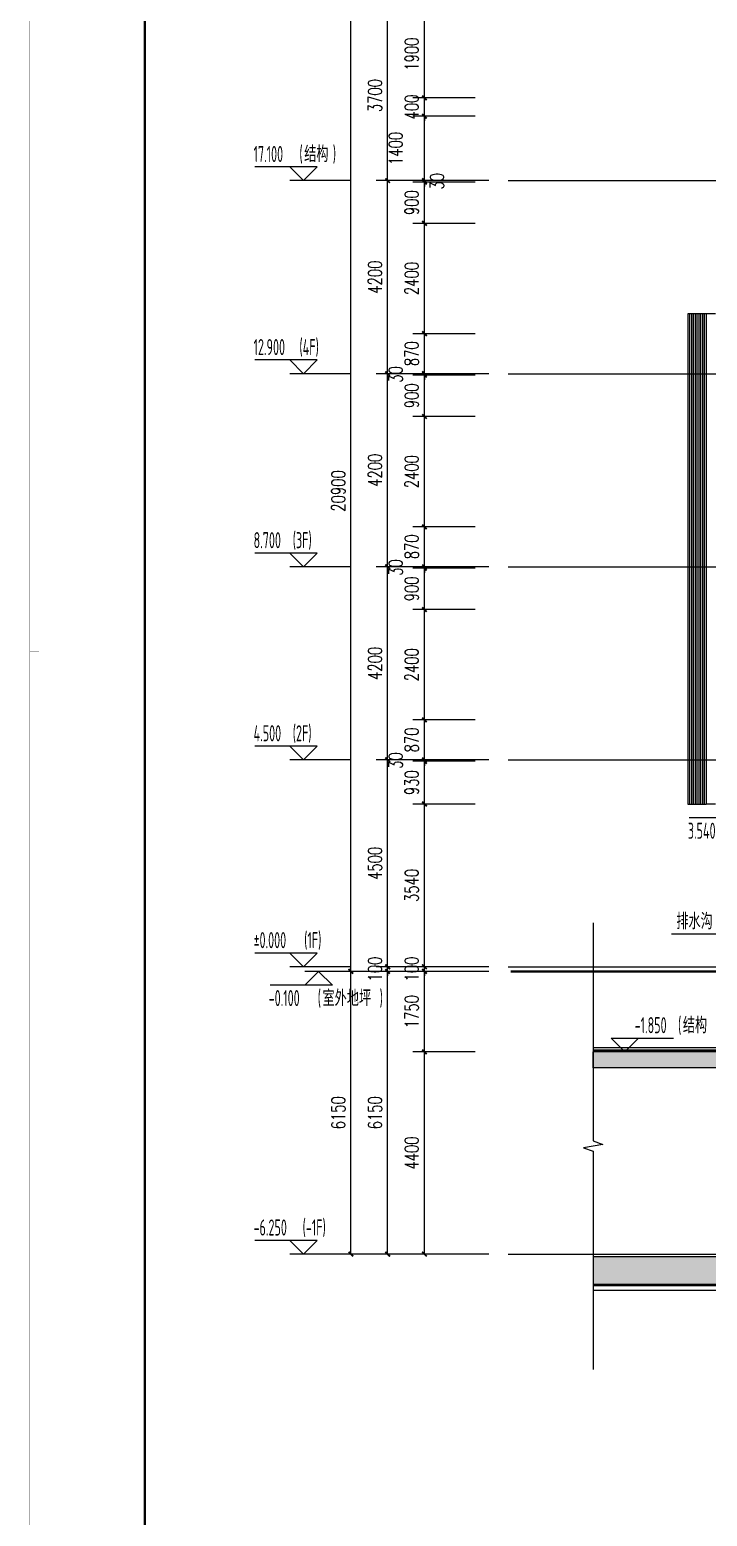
# Model space of a CAD drawing. Extents: x 1106790 to 1313746, y -134124 to 12249.
# Drawn here: x 1145541 to 1160272, y -63840 to -31506 of the extents above; entities that cross this region are included whole.
import ezdxf

# ---------------------------------------------------------------- set-up
doc = ezdxf.new("R2010")
doc.units = 0
doc.header["$LTSCALE"] = 1000
doc.header["$MEASUREMENT"] = 0
doc.linetypes.add('DASH', pattern=[0.35, 0.25, -0.1])
for name, color, linetype in [('01-标注_尺寸', 124, 'Continuous'), ('01-标注_标高', 200, 'Continuous'), ('01-标注_符号', 200, 'Continuous'), ('01-标注_轴线坐标', 132, 'Continuous'), ('02-TEXT_标注', 130, 'Continuous'), ('05-填充_天正', 26, 'Continuous'), ('A-O_防水层', 222, 'Continuous'), ('A-SUR_保温', 222, 'Continuous'), ('A-SUR_看线', 231, 'Continuous'), ('A-SUR_面层', 191, 'Continuous'), ('A_STR-砌块墙', 121, 'Continuous'), ('A_STR-砼墙', 51, 'Continuous'), ('构造物', 145, 'Continuous')]:
    doc.layers.add(name, color=color, linetype=linetype)
doc.layers.add('04-不打印_辅助线', color=165, linetype='Continuous', plot=False)
doc.styles.add('_TCH_DIM', font='ROS1', dxfattribs={"width": 0.8, "bigfont": 'JD'})
doc.styles.add('_TCH_DIM_T3', font='SIMPLEX', dxfattribs={"width": 0.705882, "bigfont": 'GBCBIG'})
doc.dimstyles.new('_TCH_ARCH&&100', dxfattribs={"dimtxt": 297.5, "dimasz": 100, "dimexe": 250, "dimexo": 300, "dimgap": 126.25, "dimtad": 1, "dimdec": 0, "dimzin": 0, "dimdsep": 46, "dimtxsty": '_TCH_DIM_T3', "dimblk": 'ARCHTICK', "dimcen": 0.09, "dimclrt": 7, "dimazin": 2, "dimtfac": 1, "dimtdec": 0, "dimtix": 1, "dimtmove": 2, "dimatfit": 3, "dimfxl": 0, "dimtolj": 1, "dimtzin": 0, "dimarcsym": 0})
pattern_1 = [(45, (4697.017, 670), (-17.96051, 17.96051), []), (45, (4714.977, 670), (-17.96051, 17.96051), [12.7, -6.35])]

# ---------------------------------------------------------------- blocks, each defined once
blk = doc.blocks.new('图框-A1')
for points, const_width in [([(0, 0), (841, 0), (841, 594), (0, 594)], 0.05), ([(766, 584), (25, 584), (25, 10), (766, 10)], 0.5)]:
    blk.add_lwpolyline(points, close=True, dxfattribs=dict(const_width=const_width))
at = {"const_width": 0.05}
blk.add_lwpolyline([(0, 297), (2, 297)], dxfattribs=at)
blk = doc.blocks.new('*U26')
at = {"layer": 'A-SUR_看线', "color": 8}
blk.add_lwpolyline([(0, 5330), (0, -5330)], dxfattribs=at)
blk = doc.blocks.new('*U27')
at = {"layer": 'A-SUR_看线', "color": 0, "linetype": 'ByBlock', "lineweight": -2, "transparency": 16777216}
for p in [(0, 0), (40, 0), (80, 0), (120, 0), (160, 0), (200, 0), (240, 0), (280, 0), (320, 0), (360, 0)]:
    blk.add_blockref('*U26', p, dxfattribs=at)
blk = doc.blocks.new('dartt')
at = {"transparency": 33554641}
h = blk.add_hatch(dxfattribs=at)
h.set_pattern_fill('ANSI32', color=26)
h.set_pattern_definition([(45, (1294.211, 122.3605), (-3.367596, 3.367596), []), (45, (1296.4563, 122.3605), (-3.367596, 3.367596), [])])
edge = h.paths.add_edge_path()
edge.add_arc((0, 21), 4, 0, 90)
edge.add_line((0, 25), (0, 0))
edge.add_line((0, 0), (25, 0))
edge.add_arc((21, 0), 4, 0, 90)
edge.add_line((21, 4), (4, 4))
edge.add_line((4, 4), (4, 21))
blk.add_lwpolyline([(0, 25), (0, 0), (25, 0)])
blk.add_lwpolyline([(0, 25), (0, 25, -0.414214), (4, 21), (4, 4), (21, 4, -0.414214), (25, 0), (25, 0)], format="xyb")
blk = doc.blocks.new('$LinePat$素土夯实')
at = {"color": 0}
for p, q in [((0, -210), (210, 0)), ((120, -300), (420, 0)), ((420, 0), (608, -188)), ((495, -300), (795, 0)), ((615, 0), (705, -90)), ((210, -210), (300, -300)), ((315, -105), (502, -293)), ((705, -300), (795, -210))]:
    blk.add_line(p, q, dxfattribs=at)
blk = doc.blocks.new('drsrtg')
at = {"layer": '05-填充_天正'}
h = blk.add_hatch(dxfattribs=at)
h.set_pattern_fill('ANSI33', color=256, scale=8)
h.set_pattern_definition([(45, (4711.517, 670), (-17.96051, 17.96051), []), (45, (4729.477, 670), (-17.96051, 17.96051), [12.7, -6.35])])
h.paths.add_polyline_path([(-608, 580), (-608, 550), (-513, 550), (-513, 580)])
h = blk.add_hatch(dxfattribs=at)
h.set_pattern_fill('ANSI33', color=256, scale=8)
h.set_pattern_definition(pattern_1)
h.paths.add_polyline_path([(-448, 550), (-448, 580), (-498, 580), (-498, 550)])
h = blk.add_hatch(dxfattribs=at)
h.set_pattern_fill('ANSI33', color=256, scale=8)
h.set_pattern_definition(pattern_1)
h.paths.add_polyline_path([(-383, 550), (-383, 580), (-433, 580), (-433, 550)])
h = blk.add_hatch(dxfattribs=at)
h.set_pattern_fill('ANSI33', color=256, scale=8)
h.set_pattern_definition(pattern_1)
h.paths.add_polyline_path([(-318, 550), (-318, 580), (-368, 580), (-368, 550)])
h = blk.add_hatch(dxfattribs=at)
h.set_pattern_fill('ANSI33', color=256, scale=8)
h.set_pattern_definition(pattern_1)
h.paths.add_polyline_path([(-253, 550), (-253, 580), (-303, 580), (-303, 550)])
h = blk.add_hatch(dxfattribs=at)
h.set_pattern_fill('ANSI33', color=256, scale=8)
h.set_pattern_definition([(45, (4721.517, 670), (-17.96051, 17.96051), []), (45, (4739.477, 670), (-17.96051, 17.96051), [12.7, -6.35])])
h.paths.add_polyline_path([(-108, 550), (-108, 580), (-238, 580), (-238, 550)])
at = {"layer": '01-标注_符号'}
for p, q in [((-527, 1382), (-1923, 1382)), ((-433, 580), (-527, 1382))]:
    blk.add_line(p, q, dxfattribs=at)
at = {"layer": '01-标注_符号', "const_width": 40}
blk.add_lwpolyline([(-431, 560, 1), (-435, 600, 1)], format="xyb", close=True, dxfattribs=at)
at = {"layer": '05-填充_天正'}
blk.add_lwpolyline([(-500, 550), (-500, 240), (-240, 240), (-240, 550)], dxfattribs=at)
at = {"layer": 'A-SUR_面层'}
for p, q in [((-108, 580), (-608, 580)), ((-608, 550), (-608, 580)), ((-108, 550), (-608, 550)), ((-513, 550), (-513, 580)), ((-498, 550), (-498, 580)), ((-448, 550), (-448, 580)), ((-433, 550), (-433, 580)), ((-383, 550), (-383, 580)), ((-368, 550), (-368, 580)), ((-318, 550), (-318, 580)), ((-303, 550), (-303, 580)), ((-253, 550), (-253, 580)), ((-238, 550), (-238, 580)), ((-108, 550), (-108, 580))]:
    blk.add_line(p, q, dxfattribs=at)
at = {"layer": 'A_STR-砌块墙'}
for points in [[(-640, 540), (-520, 540), (-520, 120), (-220, 120), (-220, 540), (-100, 540), (-100, 0), (-640, 0), (-640, 540)], [(-100, 0), (-740, 0), (-740, -100), (0, -100), (0, 0), (-520, 0)]]:
    blk.add_lwpolyline(points, dxfattribs=at)
at = {"layer": 'A-SUR_看线', "xscale": -0.1861635220123852, "yscale": 0.1666666666666667, "zscale": 0.1666666666666667}
for p in [(-592, -100), (-444, -100), (-296, -100), (-148, -100), (0, -100)]:
    blk.add_blockref('$LinePat$素土夯实', p, dxfattribs=at)
at = {"layer": '构造物', "linetype": 'DASH', "ltscale": 0.2}
blk.add_blockref('dartt', (-620, 540), dxfattribs=at)
at = {"layer": '构造物', "linetype": 'DASH', "ltscale": 0.2, "xscale": -1}
blk.add_blockref('dartt', (-100, 540), dxfattribs=at)
at = {"layer": '02-TEXT_标注', "style": '_TCH_DIM', "width": 0.8}
blk.add_text('排水沟', height=347.3, dxfattribs=at).set_placement((-1818, 1487))
blk = doc.blocks.new('_ArchTick')
at = {"color": 0, "linetype": 'ByBlock', "const_width": 0.4}
blk.add_lwpolyline([(-0.5, -0.5), (0.5, 0.5)], dxfattribs=at)
blk = doc.blocks.new('*D72')
at = {"layer": '01-标注_轴线坐标', "color": 0, "lineweight": -2, "transparency": 16777216}
for p, q in [((1155523, -51988), (1152273, -51988)), ((1152523, -58138), (1152523, -51988)), ((1155523, -58138), (1152273, -58138))]:
    blk.add_line(p, q, dxfattribs=at)
at = {"layer": 'Defpoints', "color": 0, "transparency": 16777216}
for p in [(1152523, -51988), (1155823, -51988), (1155823, -58138)]:
    blk.add_point(p, dxfattribs=at)
at = {"layer": '01-标注_轴线坐标', "color": 0, "lineweight": -2, "transparency": 16777216, "xscale": 100, "yscale": 100, "zscale": 100}
for p, rotation in [((1152523, -51988), 90), ((1152523, -58138), 270)]:
    blk.add_blockref('_ArchTick', p, dxfattribs=dict(at, rotation=rotation))
at = {"layer": '01-标注_轴线坐标', "color": 7, "transparency": 16777216, "insert": (1152248, -55063), "char_height": 297.5, "attachment_point": 5, "rotation": 90, "style": '_TCH_DIM_T3'}
blk.add_mtext('\\A1;6150', dxfattribs=at)
blk = doc.blocks.new('*D73')
at = {"layer": '01-标注_轴线坐标', "color": 0, "lineweight": -2, "transparency": 16777216}
for p, q in [((1155523, -31088), (1152273, -31088)), ((1152523, -51988), (1152523, -31088)), ((1155523, -51988), (1152273, -51988))]:
    blk.add_line(p, q, dxfattribs=at)
at = {"layer": 'Defpoints', "color": 0, "transparency": 16777216}
for p in [(1152523, -31088), (1155823, -31088), (1155823, -51988)]:
    blk.add_point(p, dxfattribs=at)
at = {"layer": '01-标注_轴线坐标', "color": 0, "lineweight": -2, "transparency": 16777216, "xscale": 100, "yscale": 100, "zscale": 100}
for p, rotation in [((1152523, -31088), 90), ((1152523, -51988), 270)]:
    blk.add_blockref('_ArchTick', p, dxfattribs=dict(at, rotation=rotation))
at = {"layer": '01-标注_轴线坐标', "color": 7, "transparency": 16777216, "insert": (1152248, -41538), "char_height": 297.5, "attachment_point": 5, "rotation": 90, "style": '_TCH_DIM_T3'}
blk.add_mtext('\\A1;20900', dxfattribs=at)
blk = doc.blocks.new('*D74')
at = {"layer": '01-标注_轴线坐标', "color": 0, "lineweight": -2, "transparency": 16777216}
for p, q in [((1155523, -51988), (1153073, -51988)), ((1153323, -58138), (1153323, -51988)), ((1155523, -58138), (1153073, -58138))]:
    blk.add_line(p, q, dxfattribs=at)
at = {"layer": 'Defpoints', "color": 0, "transparency": 16777216}
for p in [(1153323, -51988), (1155823, -51988), (1155823, -58138)]:
    blk.add_point(p, dxfattribs=at)
at = {"layer": '01-标注_轴线坐标', "color": 0, "lineweight": -2, "transparency": 16777216, "xscale": 100, "yscale": 100, "zscale": 100}
for p, rotation in [((1153323, -51988), 90), ((1153323, -58138), 270)]:
    blk.add_blockref('_ArchTick', p, dxfattribs=dict(at, rotation=rotation))
at = {"layer": '01-标注_轴线坐标', "color": 7, "transparency": 16777216, "insert": (1153048, -55063), "char_height": 297.5, "attachment_point": 5, "rotation": 90, "style": '_TCH_DIM_T3'}
blk.add_mtext('\\A1;6150', dxfattribs=at)
blk = doc.blocks.new('*D75')
at = {"layer": '01-标注_轴线坐标', "color": 0, "lineweight": -2, "transparency": 16777216}
for p, q in [((1155523, -51888), (1153073, -51888)), ((1155523, -51988), (1153073, -51988)), ((1153323, -51888), (1153323, -51788)), ((1153323, -51988), (1153323, -51888)), ((1153323, -51988), (1153323, -52088))]:
    blk.add_line(p, q, dxfattribs=at)
at = {"layer": 'Defpoints', "color": 0, "transparency": 16777216}
for p in [(1153323, -51888), (1155823, -51888), (1155823, -51988)]:
    blk.add_point(p, dxfattribs=at)
at = {"layer": '01-标注_轴线坐标', "color": 0, "lineweight": -2, "transparency": 16777216, "xscale": 100, "yscale": 100, "zscale": 100}
for p, rotation in [((1153323, -51888), 270), ((1153323, -51988), 90)]:
    blk.add_blockref('_ArchTick', p, dxfattribs=dict(at, rotation=rotation))
at = {"layer": '01-标注_轴线坐标', "color": 7, "transparency": 16777216, "insert": (1153048, -51938), "char_height": 297.5, "attachment_point": 5, "rotation": 90, "style": '_TCH_DIM_T3'}
blk.add_mtext('\\A1;100', dxfattribs=at)
blk = doc.blocks.new('*D76')
at = {"layer": '01-标注_轴线坐标', "color": 0, "lineweight": -2, "transparency": 16777216}
for p, q in [((1155523, -47388), (1153073, -47388)), ((1153323, -51888), (1153323, -47388)), ((1155523, -51888), (1153073, -51888))]:
    blk.add_line(p, q, dxfattribs=at)
at = {"layer": 'Defpoints', "color": 0, "transparency": 16777216}
for p in [(1153323, -47388), (1155823, -47388), (1155823, -51888)]:
    blk.add_point(p, dxfattribs=at)
at = {"layer": '01-标注_轴线坐标', "color": 0, "lineweight": -2, "transparency": 16777216, "xscale": 100, "yscale": 100, "zscale": 100}
for p, rotation in [((1153323, -47388), 90), ((1153323, -51888), 270)]:
    blk.add_blockref('_ArchTick', p, dxfattribs=dict(at, rotation=rotation))
at = {"layer": '01-标注_轴线坐标', "color": 7, "transparency": 16777216, "insert": (1153048, -49638), "char_height": 297.5, "attachment_point": 5, "rotation": 90, "style": '_TCH_DIM_T3'}
blk.add_mtext('\\A1;4500', dxfattribs=at)
blk = doc.blocks.new('*D77')
at = {"layer": '01-标注_轴线坐标', "color": 0, "lineweight": -2, "transparency": 16777216}
for p, q in [((1155523, -43188), (1153073, -43188)), ((1153323, -47388), (1153323, -43188)), ((1155523, -47388), (1153073, -47388))]:
    blk.add_line(p, q, dxfattribs=at)
at = {"layer": 'Defpoints', "color": 0, "transparency": 16777216}
for p in [(1153323, -43188), (1155823, -43188), (1155823, -47388)]:
    blk.add_point(p, dxfattribs=at)
at = {"layer": '01-标注_轴线坐标', "color": 0, "lineweight": -2, "transparency": 16777216, "xscale": 100, "yscale": 100, "zscale": 100}
for p, rotation in [((1153323, -43188), 90), ((1153323, -47388), 270)]:
    blk.add_blockref('_ArchTick', p, dxfattribs=dict(at, rotation=rotation))
at = {"layer": '01-标注_轴线坐标', "color": 7, "transparency": 16777216, "insert": (1153048, -45288), "char_height": 297.5, "attachment_point": 5, "rotation": 90, "style": '_TCH_DIM_T3'}
blk.add_mtext('\\A1;4200', dxfattribs=at)
blk = doc.blocks.new('*D78')
at = {"layer": '01-标注_轴线坐标', "color": 0, "lineweight": -2, "transparency": 16777216}
for p, q in [((1155523, -38988), (1153073, -38988)), ((1153323, -43188), (1153323, -38988)), ((1155523, -43188), (1153073, -43188))]:
    blk.add_line(p, q, dxfattribs=at)
at = {"layer": 'Defpoints', "color": 0, "transparency": 16777216}
for p in [(1153323, -38988), (1155823, -38988), (1155823, -43188)]:
    blk.add_point(p, dxfattribs=at)
at = {"layer": '01-标注_轴线坐标', "color": 0, "lineweight": -2, "transparency": 16777216, "xscale": 100, "yscale": 100, "zscale": 100}
for p, rotation in [((1153323, -38988), 90), ((1153323, -43188), 270)]:
    blk.add_blockref('_ArchTick', p, dxfattribs=dict(at, rotation=rotation))
at = {"layer": '01-标注_轴线坐标', "color": 7, "transparency": 16777216, "insert": (1153048, -41088), "char_height": 297.5, "attachment_point": 5, "rotation": 90, "style": '_TCH_DIM_T3'}
blk.add_mtext('\\A1;4200', dxfattribs=at)
blk = doc.blocks.new('*D79')
at = {"layer": '01-标注_轴线坐标', "color": 0, "lineweight": -2, "transparency": 16777216}
for p, q in [((1155523, -34788), (1153073, -34788)), ((1153323, -38988), (1153323, -34788)), ((1155523, -38988), (1153073, -38988))]:
    blk.add_line(p, q, dxfattribs=at)
at = {"layer": 'Defpoints', "color": 0, "transparency": 16777216}
for p in [(1153323, -34788), (1155823, -34788), (1155823, -38988)]:
    blk.add_point(p, dxfattribs=at)
at = {"layer": '01-标注_轴线坐标', "color": 0, "lineweight": -2, "transparency": 16777216, "xscale": 100, "yscale": 100, "zscale": 100}
for p, rotation in [((1153323, -34788), 90), ((1153323, -38988), 270)]:
    blk.add_blockref('_ArchTick', p, dxfattribs=dict(at, rotation=rotation))
at = {"layer": '01-标注_轴线坐标', "color": 7, "transparency": 16777216, "insert": (1153048, -36888), "char_height": 297.5, "attachment_point": 5, "rotation": 90, "style": '_TCH_DIM_T3'}
blk.add_mtext('\\A1;4200', dxfattribs=at)
blk = doc.blocks.new('*D80')
at = {"layer": '01-标注_轴线坐标', "color": 0, "lineweight": -2, "transparency": 16777216}
for p, q in [((1155523, -31088), (1153073, -31088)), ((1153323, -34788), (1153323, -31088)), ((1155523, -34788), (1153073, -34788))]:
    blk.add_line(p, q, dxfattribs=at)
at = {"layer": 'Defpoints', "color": 0, "transparency": 16777216}
for p in [(1153323, -31088), (1155823, -31088), (1155823, -34788)]:
    blk.add_point(p, dxfattribs=at)
at = {"layer": '01-标注_轴线坐标', "color": 0, "lineweight": -2, "transparency": 16777216, "xscale": 100, "yscale": 100, "zscale": 100}
for p, rotation in [((1153323, -31088), 90), ((1153323, -34788), 270)]:
    blk.add_blockref('_ArchTick', p, dxfattribs=dict(at, rotation=rotation))
at = {"layer": '01-标注_轴线坐标', "color": 7, "transparency": 16777216, "insert": (1153048, -32938), "char_height": 297.5, "attachment_point": 5, "rotation": 90, "style": '_TCH_DIM_T3'}
blk.add_mtext('\\A1;3700', dxfattribs=at)
blk = doc.blocks.new('*D81')
at = {"layer": '01-标注_尺寸', "color": 0, "lineweight": -2, "transparency": 16777216}
for p, q in [((1155223, -31088), (1153873, -31088)), ((1154123, -32988), (1154123, -31088)), ((1155223, -32988), (1153873, -32988))]:
    blk.add_line(p, q, dxfattribs=at)
at = {"layer": 'Defpoints', "color": 0, "transparency": 16777216}
for p in [(1154123, -31088), (1155523, -31088), (1155523, -32988)]:
    blk.add_point(p, dxfattribs=at)
at = {"layer": '01-标注_尺寸', "color": 0, "lineweight": -2, "transparency": 16777216, "xscale": 100, "yscale": 100, "zscale": 100}
for p, rotation in [((1154123, -31088), 90), ((1154123, -32988), 270)]:
    blk.add_blockref('_ArchTick', p, dxfattribs=dict(at, rotation=rotation))
at = {"layer": '01-标注_尺寸', "color": 7, "transparency": 16777216, "insert": (1153848, -32038), "char_height": 297.5, "attachment_point": 5, "rotation": 90, "style": '_TCH_DIM_T3'}
blk.add_mtext('\\A1;1900', dxfattribs=at)
blk = doc.blocks.new('*D82')
at = {"layer": '01-标注_尺寸', "color": 0, "lineweight": -2, "transparency": 16777216}
for p, q in [((1154123, -32988), (1154123, -32888)), ((1155223, -32988), (1153873, -32988)), ((1154123, -33388), (1154123, -32988)), ((1155223, -33388), (1153873, -33388)), ((1154123, -33388), (1154123, -33488))]:
    blk.add_line(p, q, dxfattribs=at)
at = {"layer": 'Defpoints', "color": 0, "transparency": 16777216}
for p in [(1154123, -32988), (1155523, -32988), (1155523, -33388)]:
    blk.add_point(p, dxfattribs=at)
at = {"layer": '01-标注_尺寸', "color": 0, "lineweight": -2, "transparency": 16777216, "xscale": 100, "yscale": 100, "zscale": 100}
for p, rotation in [((1154123, -32988), 270), ((1154123, -33388), 90)]:
    blk.add_blockref('_ArchTick', p, dxfattribs=dict(at, rotation=rotation))
at = {"layer": '01-标注_尺寸', "color": 7, "transparency": 16777216, "insert": (1153848, -33188), "char_height": 297.5, "attachment_point": 5, "rotation": 90, "style": '_TCH_DIM_T3'}
blk.add_mtext('\\A1;400', dxfattribs=at)
blk = doc.blocks.new('*D83')
at = {"layer": '01-标注_尺寸', "color": 0, "lineweight": -2, "transparency": 16777216}
for p, q in [((1155223, -33388), (1153873, -33388)), ((1154123, -34788), (1154123, -33388)), ((1155223, -34788), (1153873, -34788))]:
    blk.add_line(p, q, dxfattribs=at)
at = {"layer": 'Defpoints', "color": 0, "transparency": 16777216}
for p in [(1154123, -33388), (1155523, -33388), (1155523, -34788)]:
    blk.add_point(p, dxfattribs=at)
at = {"layer": '01-标注_尺寸', "color": 0, "lineweight": -2, "transparency": 16777216, "xscale": 100, "yscale": 100, "zscale": 100}
for p, rotation in [((1154123, -33388), 90), ((1154123, -34788), 270)]:
    blk.add_blockref('_ArchTick', p, dxfattribs=dict(at, rotation=rotation))
at = {"layer": '01-标注_尺寸', "color": 7, "transparency": 16777216, "insert": (1153498, -34088), "char_height": 297.5, "attachment_point": 5, "rotation": 90, "style": '_TCH_DIM_T3'}
blk.add_mtext('\\A1;1400', dxfattribs=at)
blk = doc.blocks.new('*D84')
at = {"layer": '01-标注_尺寸', "color": 0, "lineweight": -2, "transparency": 16777216}
for p, q in [((1155223, -34788), (1153873, -34788)), ((1155223, -34818), (1153873, -34818)), ((1154123, -34788), (1154123, -34688)), ((1154123, -34818), (1154123, -34788)), ((1154123, -34818), (1154123, -34918))]:
    blk.add_line(p, q, dxfattribs=at)
at = {"layer": 'Defpoints', "color": 0, "transparency": 16777216}
for p in [(1154123, -34788), (1155523, -34788), (1155523, -34818)]:
    blk.add_point(p, dxfattribs=at)
at = {"layer": '01-标注_尺寸', "color": 0, "lineweight": -2, "transparency": 16777216, "xscale": 100, "yscale": 100, "zscale": 100}
for p, rotation in [((1154123, -34788), 270), ((1154123, -34818), 90)]:
    blk.add_blockref('_ArchTick', p, dxfattribs=dict(at, rotation=rotation))
at = {"layer": '01-标注_尺寸', "color": 7, "transparency": 16777216, "insert": (1154398, -34803), "char_height": 297.5, "attachment_point": 5, "rotation": 90, "style": '_TCH_DIM_T3'}
blk.add_mtext('\\A1;30', dxfattribs=at)
blk = doc.blocks.new('*D85')
at = {"layer": '01-标注_尺寸', "color": 0, "lineweight": -2, "transparency": 16777216}
for p, q in [((1155223, -34818), (1153873, -34818)), ((1154123, -35718), (1154123, -34818)), ((1155223, -35718), (1153873, -35718))]:
    blk.add_line(p, q, dxfattribs=at)
at = {"layer": 'Defpoints', "color": 0, "transparency": 16777216}
for p in [(1154123, -34818), (1155523, -34818), (1155523, -35718)]:
    blk.add_point(p, dxfattribs=at)
at = {"layer": '01-标注_尺寸', "color": 0, "lineweight": -2, "transparency": 16777216, "xscale": 100, "yscale": 100, "zscale": 100}
for p, rotation in [((1154123, -34818), 90), ((1154123, -35718), 270)]:
    blk.add_blockref('_ArchTick', p, dxfattribs=dict(at, rotation=rotation))
at = {"layer": '01-标注_尺寸', "color": 7, "transparency": 16777216, "insert": (1153848, -35268), "char_height": 297.5, "attachment_point": 5, "rotation": 90, "style": '_TCH_DIM_T3'}
blk.add_mtext('\\A1;900', dxfattribs=at)
blk = doc.blocks.new('*D86')
at = {"layer": '01-标注_尺寸', "color": 0, "lineweight": -2, "transparency": 16777216}
for p, q in [((1155223, -35718), (1153873, -35718)), ((1154123, -38118), (1154123, -35718)), ((1155223, -38118), (1153873, -38118))]:
    blk.add_line(p, q, dxfattribs=at)
at = {"layer": 'Defpoints', "color": 0, "transparency": 16777216}
for p in [(1154123, -35718), (1155523, -35718), (1155523, -38118)]:
    blk.add_point(p, dxfattribs=at)
at = {"layer": '01-标注_尺寸', "color": 0, "lineweight": -2, "transparency": 16777216, "xscale": 100, "yscale": 100, "zscale": 100}
for p, rotation in [((1154123, -35718), 90), ((1154123, -38118), 270)]:
    blk.add_blockref('_ArchTick', p, dxfattribs=dict(at, rotation=rotation))
at = {"layer": '01-标注_尺寸', "color": 7, "transparency": 16777216, "insert": (1153848, -36918), "char_height": 297.5, "attachment_point": 5, "rotation": 90, "style": '_TCH_DIM_T3'}
blk.add_mtext('\\A1;2400', dxfattribs=at)
blk = doc.blocks.new('*D87')
at = {"layer": '01-标注_尺寸', "color": 0, "lineweight": -2, "transparency": 16777216}
for p, q in [((1155223, -38118), (1153873, -38118)), ((1154123, -38988), (1154123, -38118)), ((1155223, -38988), (1153873, -38988))]:
    blk.add_line(p, q, dxfattribs=at)
at = {"layer": 'Defpoints', "color": 0, "transparency": 16777216}
for p in [(1154123, -38118), (1155523, -38118), (1155523, -38988)]:
    blk.add_point(p, dxfattribs=at)
at = {"layer": '01-标注_尺寸', "color": 0, "lineweight": -2, "transparency": 16777216, "xscale": 100, "yscale": 100, "zscale": 100}
for p, rotation in [((1154123, -38118), 90), ((1154123, -38988), 270)]:
    blk.add_blockref('_ArchTick', p, dxfattribs=dict(at, rotation=rotation))
at = {"layer": '01-标注_尺寸', "color": 7, "transparency": 16777216, "insert": (1153848, -38553), "char_height": 297.5, "attachment_point": 5, "rotation": 90, "style": '_TCH_DIM_T3'}
blk.add_mtext('\\A1;870', dxfattribs=at)
blk = doc.blocks.new('*D88')
at = {"layer": '01-标注_尺寸', "color": 0, "lineweight": -2, "transparency": 16777216}
for p, q in [((1155223, -38988), (1153873, -38988)), ((1155223, -39018), (1153873, -39018)), ((1154123, -38988), (1154123, -38888)), ((1154123, -39018), (1154123, -38988)), ((1154123, -39018), (1154123, -39118))]:
    blk.add_line(p, q, dxfattribs=at)
at = {"layer": 'Defpoints', "color": 0, "transparency": 16777216}
for p in [(1154123, -38988), (1155523, -38988), (1155523, -39018)]:
    blk.add_point(p, dxfattribs=at)
at = {"layer": '01-标注_尺寸', "color": 0, "lineweight": -2, "transparency": 16777216, "xscale": 100, "yscale": 100, "zscale": 100}
for p, rotation in [((1154123, -38988), 270), ((1154123, -39018), 90)]:
    blk.add_blockref('_ArchTick', p, dxfattribs=dict(at, rotation=rotation))
at = {"layer": '01-标注_尺寸', "color": 7, "transparency": 16777216, "insert": (1153498, -39003), "char_height": 297.5, "attachment_point": 5, "rotation": 90, "style": '_TCH_DIM_T3'}
blk.add_mtext('\\A1;30', dxfattribs=at)
blk = doc.blocks.new('*D89')
at = {"layer": '01-标注_尺寸', "color": 0, "lineweight": -2, "transparency": 16777216}
for p, q in [((1155223, -39018), (1153873, -39018)), ((1154123, -39918), (1154123, -39018)), ((1155223, -39918), (1153873, -39918))]:
    blk.add_line(p, q, dxfattribs=at)
at = {"layer": 'Defpoints', "color": 0, "transparency": 16777216}
for p in [(1154123, -39018), (1155523, -39018), (1155523, -39918)]:
    blk.add_point(p, dxfattribs=at)
at = {"layer": '01-标注_尺寸', "color": 0, "lineweight": -2, "transparency": 16777216, "xscale": 100, "yscale": 100, "zscale": 100}
for p, rotation in [((1154123, -39018), 90), ((1154123, -39918), 270)]:
    blk.add_blockref('_ArchTick', p, dxfattribs=dict(at, rotation=rotation))
at = {"layer": '01-标注_尺寸', "color": 7, "transparency": 16777216, "insert": (1153848, -39468), "char_height": 297.5, "attachment_point": 5, "rotation": 90, "style": '_TCH_DIM_T3'}
blk.add_mtext('\\A1;900', dxfattribs=at)
blk = doc.blocks.new('*D90')
at = {"layer": '01-标注_尺寸', "color": 0, "lineweight": -2, "transparency": 16777216}
for p, q in [((1155223, -39918), (1153873, -39918)), ((1154123, -42318), (1154123, -39918)), ((1155223, -42318), (1153873, -42318))]:
    blk.add_line(p, q, dxfattribs=at)
at = {"layer": 'Defpoints', "color": 0, "transparency": 16777216}
for p in [(1154123, -39918), (1155523, -39918), (1155523, -42318)]:
    blk.add_point(p, dxfattribs=at)
at = {"layer": '01-标注_尺寸', "color": 0, "lineweight": -2, "transparency": 16777216, "xscale": 100, "yscale": 100, "zscale": 100}
for p, rotation in [((1154123, -39918), 90), ((1154123, -42318), 270)]:
    blk.add_blockref('_ArchTick', p, dxfattribs=dict(at, rotation=rotation))
at = {"layer": '01-标注_尺寸', "color": 7, "transparency": 16777216, "insert": (1153848, -41118), "char_height": 297.5, "attachment_point": 5, "rotation": 90, "style": '_TCH_DIM_T3'}
blk.add_mtext('\\A1;2400', dxfattribs=at)
blk = doc.blocks.new('*D91')
at = {"layer": '01-标注_尺寸', "color": 0, "lineweight": -2, "transparency": 16777216}
for p, q in [((1155223, -42318), (1153873, -42318)), ((1154123, -43188), (1154123, -42318)), ((1155223, -43188), (1153873, -43188))]:
    blk.add_line(p, q, dxfattribs=at)
at = {"layer": 'Defpoints', "color": 0, "transparency": 16777216}
for p in [(1154123, -42318), (1155523, -42318), (1155523, -43188)]:
    blk.add_point(p, dxfattribs=at)
at = {"layer": '01-标注_尺寸', "color": 0, "lineweight": -2, "transparency": 16777216, "xscale": 100, "yscale": 100, "zscale": 100}
for p, rotation in [((1154123, -42318), 90), ((1154123, -43188), 270)]:
    blk.add_blockref('_ArchTick', p, dxfattribs=dict(at, rotation=rotation))
at = {"layer": '01-标注_尺寸', "color": 7, "transparency": 16777216, "insert": (1153848, -42753), "char_height": 297.5, "attachment_point": 5, "rotation": 90, "style": '_TCH_DIM_T3'}
blk.add_mtext('\\A1;870', dxfattribs=at)
blk = doc.blocks.new('*D92')
at = {"layer": '01-标注_尺寸', "color": 0, "lineweight": -2, "transparency": 16777216}
for p, q in [((1155223, -43188), (1153873, -43188)), ((1155223, -43218), (1153873, -43218)), ((1154123, -43188), (1154123, -43088)), ((1154123, -43218), (1154123, -43188)), ((1154123, -43218), (1154123, -43318))]:
    blk.add_line(p, q, dxfattribs=at)
at = {"layer": 'Defpoints', "color": 0, "transparency": 16777216}
for p in [(1154123, -43188), (1155523, -43188), (1155523, -43218)]:
    blk.add_point(p, dxfattribs=at)
at = {"layer": '01-标注_尺寸', "color": 0, "lineweight": -2, "transparency": 16777216, "xscale": 100, "yscale": 100, "zscale": 100}
for p, rotation in [((1154123, -43188), 270), ((1154123, -43218), 90)]:
    blk.add_blockref('_ArchTick', p, dxfattribs=dict(at, rotation=rotation))
at = {"layer": '01-标注_尺寸', "color": 7, "transparency": 16777216, "insert": (1153498, -43203), "char_height": 297.5, "attachment_point": 5, "rotation": 90, "style": '_TCH_DIM_T3'}
blk.add_mtext('\\A1;30', dxfattribs=at)
blk = doc.blocks.new('*D93')
at = {"layer": '01-标注_尺寸', "color": 0, "lineweight": -2, "transparency": 16777216}
for p, q in [((1155223, -43218), (1153873, -43218)), ((1154123, -44118), (1154123, -43218)), ((1155223, -44118), (1153873, -44118))]:
    blk.add_line(p, q, dxfattribs=at)
at = {"layer": 'Defpoints', "color": 0, "transparency": 16777216}
for p in [(1154123, -43218), (1155523, -43218), (1155523, -44118)]:
    blk.add_point(p, dxfattribs=at)
at = {"layer": '01-标注_尺寸', "color": 0, "lineweight": -2, "transparency": 16777216, "xscale": 100, "yscale": 100, "zscale": 100}
for p, rotation in [((1154123, -43218), 90), ((1154123, -44118), 270)]:
    blk.add_blockref('_ArchTick', p, dxfattribs=dict(at, rotation=rotation))
at = {"layer": '01-标注_尺寸', "color": 7, "transparency": 16777216, "insert": (1153848, -43668), "char_height": 297.5, "attachment_point": 5, "rotation": 90, "style": '_TCH_DIM_T3'}
blk.add_mtext('\\A1;900', dxfattribs=at)
blk = doc.blocks.new('*D94')
at = {"layer": '01-标注_尺寸', "color": 0, "lineweight": -2, "transparency": 16777216}
for p, q in [((1155223, -44118), (1153873, -44118)), ((1154123, -46518), (1154123, -44118)), ((1155223, -46518), (1153873, -46518))]:
    blk.add_line(p, q, dxfattribs=at)
at = {"layer": 'Defpoints', "color": 0, "transparency": 16777216}
for p in [(1154123, -44118), (1155523, -44118), (1155523, -46518)]:
    blk.add_point(p, dxfattribs=at)
at = {"layer": '01-标注_尺寸', "color": 0, "lineweight": -2, "transparency": 16777216, "xscale": 100, "yscale": 100, "zscale": 100}
for p, rotation in [((1154123, -44118), 90), ((1154123, -46518), 270)]:
    blk.add_blockref('_ArchTick', p, dxfattribs=dict(at, rotation=rotation))
at = {"layer": '01-标注_尺寸', "color": 7, "transparency": 16777216, "insert": (1153848, -45318), "char_height": 297.5, "attachment_point": 5, "rotation": 90, "style": '_TCH_DIM_T3'}
blk.add_mtext('\\A1;2400', dxfattribs=at)
blk = doc.blocks.new('*D95')
at = {"layer": '01-标注_尺寸', "color": 0, "lineweight": -2, "transparency": 16777216}
for p, q in [((1155223, -46518), (1153873, -46518)), ((1154123, -47388), (1154123, -46518)), ((1155223, -47388), (1153873, -47388))]:
    blk.add_line(p, q, dxfattribs=at)
at = {"layer": 'Defpoints', "color": 0, "transparency": 16777216}
for p in [(1154123, -46518), (1155523, -46518), (1155523, -47388)]:
    blk.add_point(p, dxfattribs=at)
at = {"layer": '01-标注_尺寸', "color": 0, "lineweight": -2, "transparency": 16777216, "xscale": 100, "yscale": 100, "zscale": 100}
for p, rotation in [((1154123, -46518), 90), ((1154123, -47388), 270)]:
    blk.add_blockref('_ArchTick', p, dxfattribs=dict(at, rotation=rotation))
at = {"layer": '01-标注_尺寸', "color": 7, "transparency": 16777216, "insert": (1153848, -46953), "char_height": 297.5, "attachment_point": 5, "rotation": 90, "style": '_TCH_DIM_T3'}
blk.add_mtext('\\A1;870', dxfattribs=at)
blk = doc.blocks.new('*D96')
at = {"layer": '01-标注_尺寸', "color": 0, "lineweight": -2, "transparency": 16777216}
for p, q in [((1155223, -47388), (1153873, -47388)), ((1155223, -47418), (1153873, -47418)), ((1154123, -47388), (1154123, -47288)), ((1154123, -47418), (1154123, -47388)), ((1154123, -47418), (1154123, -47518))]:
    blk.add_line(p, q, dxfattribs=at)
at = {"layer": 'Defpoints', "color": 0, "transparency": 16777216}
for p in [(1154123, -47388), (1155523, -47388), (1155523, -47418)]:
    blk.add_point(p, dxfattribs=at)
at = {"layer": '01-标注_尺寸', "color": 0, "lineweight": -2, "transparency": 16777216, "xscale": 100, "yscale": 100, "zscale": 100}
for p, rotation in [((1154123, -47388), 270), ((1154123, -47418), 90)]:
    blk.add_blockref('_ArchTick', p, dxfattribs=dict(at, rotation=rotation))
at = {"layer": '01-标注_尺寸', "color": 7, "transparency": 16777216, "insert": (1153498, -47403), "char_height": 297.5, "attachment_point": 5, "rotation": 90, "style": '_TCH_DIM_T3'}
blk.add_mtext('\\A1;30', dxfattribs=at)
blk = doc.blocks.new('*D97')
at = {"layer": '01-标注_尺寸', "color": 0, "lineweight": -2, "transparency": 16777216}
for p, q in [((1155223, -47418), (1153873, -47418)), ((1154123, -48348), (1154123, -47418)), ((1155223, -48348), (1153873, -48348))]:
    blk.add_line(p, q, dxfattribs=at)
at = {"layer": 'Defpoints', "color": 0, "transparency": 16777216}
for p in [(1154123, -47418), (1155523, -47418), (1155523, -48348)]:
    blk.add_point(p, dxfattribs=at)
at = {"layer": '01-标注_尺寸', "color": 0, "lineweight": -2, "transparency": 16777216, "xscale": 100, "yscale": 100, "zscale": 100}
for p, rotation in [((1154123, -47418), 90), ((1154123, -48348), 270)]:
    blk.add_blockref('_ArchTick', p, dxfattribs=dict(at, rotation=rotation))
at = {"layer": '01-标注_尺寸', "color": 7, "transparency": 16777216, "insert": (1153848, -47883), "char_height": 297.5, "attachment_point": 5, "rotation": 90, "style": '_TCH_DIM_T3'}
blk.add_mtext('\\A1;930', dxfattribs=at)
blk = doc.blocks.new('*D98')
at = {"layer": '01-标注_尺寸', "color": 0, "lineweight": -2, "transparency": 16777216}
for p, q in [((1155223, -48348), (1153873, -48348)), ((1154123, -51888), (1154123, -48348)), ((1155223, -51888), (1153873, -51888))]:
    blk.add_line(p, q, dxfattribs=at)
at = {"layer": 'Defpoints', "color": 0, "transparency": 16777216}
for p in [(1154123, -48348), (1155523, -48348), (1155523, -51888)]:
    blk.add_point(p, dxfattribs=at)
at = {"layer": '01-标注_尺寸', "color": 0, "lineweight": -2, "transparency": 16777216, "xscale": 100, "yscale": 100, "zscale": 100}
for p, rotation in [((1154123, -48348), 90), ((1154123, -51888), 270)]:
    blk.add_blockref('_ArchTick', p, dxfattribs=dict(at, rotation=rotation))
at = {"layer": '01-标注_尺寸', "color": 7, "transparency": 16777216, "insert": (1153848, -50118), "char_height": 297.5, "attachment_point": 5, "rotation": 90, "style": '_TCH_DIM_T3'}
blk.add_mtext('\\A1;3540', dxfattribs=at)
blk = doc.blocks.new('*D99')
at = {"layer": '01-标注_尺寸', "color": 0, "lineweight": -2, "transparency": 16777216}
for p, q in [((1155223, -51888), (1153873, -51888)), ((1155223, -51988), (1153873, -51988)), ((1154123, -51888), (1154123, -51788)), ((1154123, -51988), (1154123, -51888)), ((1154123, -51988), (1154123, -52088))]:
    blk.add_line(p, q, dxfattribs=at)
at = {"layer": 'Defpoints', "color": 0, "transparency": 16777216}
for p in [(1154123, -51888), (1155523, -51888), (1155523, -51988)]:
    blk.add_point(p, dxfattribs=at)
at = {"layer": '01-标注_尺寸', "color": 0, "lineweight": -2, "transparency": 16777216, "xscale": 100, "yscale": 100, "zscale": 100}
for p, rotation in [((1154123, -51888), 270), ((1154123, -51988), 90)]:
    blk.add_blockref('_ArchTick', p, dxfattribs=dict(at, rotation=rotation))
at = {"layer": '01-标注_尺寸', "color": 7, "transparency": 16777216, "insert": (1153848, -51938), "char_height": 297.5, "attachment_point": 5, "rotation": 90, "style": '_TCH_DIM_T3'}
blk.add_mtext('\\A1;100', dxfattribs=at)
blk = doc.blocks.new('*D100')
at = {"layer": '01-标注_尺寸', "color": 0, "lineweight": -2, "transparency": 16777216}
for p, q in [((1155223, -51988), (1153873, -51988)), ((1154123, -53738), (1154123, -51988)), ((1155223, -53738), (1153873, -53738))]:
    blk.add_line(p, q, dxfattribs=at)
at = {"layer": 'Defpoints', "color": 0, "transparency": 16777216}
for p in [(1154123, -51988), (1155523, -51988), (1155523, -53738)]:
    blk.add_point(p, dxfattribs=at)
at = {"layer": '01-标注_尺寸', "color": 0, "lineweight": -2, "transparency": 16777216, "xscale": 100, "yscale": 100, "zscale": 100}
for p, rotation in [((1154123, -51988), 90), ((1154123, -53738), 270)]:
    blk.add_blockref('_ArchTick', p, dxfattribs=dict(at, rotation=rotation))
at = {"layer": '01-标注_尺寸', "color": 7, "transparency": 16777216, "insert": (1153848, -52863), "char_height": 297.5, "attachment_point": 5, "rotation": 90, "style": '_TCH_DIM_T3'}
blk.add_mtext('\\A1;1750', dxfattribs=at)
blk = doc.blocks.new('*D101')
at = {"layer": '01-标注_尺寸', "color": 0, "lineweight": -2, "transparency": 16777216}
for p, q in [((1155223, -53738), (1153873, -53738)), ((1154123, -58138), (1154123, -53738)), ((1155223, -58138), (1153873, -58138))]:
    blk.add_line(p, q, dxfattribs=at)
at = {"layer": 'Defpoints', "color": 0, "transparency": 16777216}
for p in [(1154123, -53738), (1155523, -53738), (1155523, -58138)]:
    blk.add_point(p, dxfattribs=at)
at = {"layer": '01-标注_尺寸', "color": 0, "lineweight": -2, "transparency": 16777216, "xscale": 100, "yscale": 100, "zscale": 100}
for p, rotation in [((1154123, -53738), 90), ((1154123, -58138), 270)]:
    blk.add_blockref('_ArchTick', p, dxfattribs=dict(at, rotation=rotation))
at = {"layer": '01-标注_尺寸', "color": 7, "transparency": 16777216, "insert": (1153848, -55938), "char_height": 297.5, "attachment_point": 5, "rotation": 90, "style": '_TCH_DIM_T3'}
blk.add_mtext('\\A1;4400', dxfattribs=at)

msp = doc.modelspace()

# ---------------------------------------------------------------- hatches: boundary and pattern name
at = {"layer": '05-填充_天正'}
for points in [[(1164047.7, -54088.5), (1163647.7, -53738.5), (1157790.1, -53738.5), (1157790.1, -54088.5)], [(1157790.1, -58188.5), (1157790.1, -58788.5), (1186509.3, -58788.5), (1186509.3, -58188.5)]]:
    msp.add_hatch(color=256, dxfattribs=at).paths.add_polyline_path(points)

# ---------------------------------------------------------------- linework, layer by layer
at = {"layer": '01-标注_标高'}
for p, q in [((1151793.9, -34488.5), (1150437.3, -34488.5)), ((1151493.9, -34788.5), (1151193.9, -34488.5)), ((1151493.9, -34788.5), (1151793.9, -34488.5)), ((1152522.9, -34788.5), (1151193.9, -34788.5)), ((1151793.9, -38688.5), (1150437.3, -38688.5)), ((1151493.9, -38988.5), (1151193.9, -38688.5)), ((1151493.9, -38988.5), (1151793.9, -38688.5)), ((1152522.9, -38988.5), (1151193.9, -38988.5)), ((1151793.9, -42888.5), (1150437.3, -42888.5)), ((1151493.9, -43188.5), (1151193.9, -42888.5)), ((1151493.9, -43188.5), (1151793.9, -42888.5)), ((1152522.9, -43188.5), (1151193.9, -43188.5)), ((1151793.9, -47088.5), (1150437.3, -47088.5)), ((1151493.9, -47388.5), (1151193.9, -47088.5)), ((1151493.9, -47388.5), (1151793.9, -47088.5)), ((1152522.9, -47388.5), (1151193.9, -47388.5)), ((1161209.8, -48648.5), (1159879.4, -48648.5)), ((1151793.9, -51588.5), (1150437.3, -51588.5)), ((1151493.9, -51888.5), (1151193.9, -51588.5)), ((1151493.9, -51888.5), (1151793.9, -51588.5)), ((1152522.9, -51888.5), (1151193.9, -51888.5)), ((1151822.9, -51988.5), (1151522.9, -52288.5)), ((1152522.9, -51988.5), (1151522.9, -51988.5)), ((1151822.9, -51988.5), (1152122.9, -52288.5)), ((1152122.9, -52288.5), (1150766.3, -52288.5)), ((1158479.7, -53738.5), (1158179.7, -53438.5)), ((1158179.7, -53438.5), (1159536.3, -53438.5)), ((1158479.7, -53738.5), (1158779.7, -53438.5)), ((1151793.9, -57838.5), (1150437.3, -57838.5)), ((1151493.9, -58138.5), (1151193.9, -57838.5)), ((1151493.9, -58138.5), (1151793.9, -57838.5)), ((1152522.9, -58138.5), (1151193.9, -58138.5))]:
    msp.add_line(p, q, dxfattribs=at)
at = {"layer": '01-标注_符号'}
msp.add_lwpolyline([(1157790.1, -50931.2), (1157790.1, -55675.7), (1158000.1, -55752.1), (1157580.1, -55826.2), (1157790.1, -55900.7), (1157790.1, -60645.1)], dxfattribs=at)
at = {"layer": '04-不打印_辅助线'}
for p, q in [((1155940.1, -34788.5), (1216697, -34788.5)), ((1155940.1, -38988.5), (1216697, -38988.5)), ((1155940.1, -43188.5), (1216697, -43188.5)), ((1155940.1, -47388.5), (1216697, -47388.5)), ((1155940.1, -51888.5), (1216697, -51888.5)), ((1155940.1, -58138.5), (1216697, -58138.5))]:
    msp.add_line(p, q, dxfattribs=at)
at = {"layer": 'A-O_防水层'}
for p, q in [((1163607.7, -53648.5), (1157790.1, -53648.5)), ((1186509.3, -58928.5), (1157790.1, -58928.5))]:
    msp.add_line(p, q, dxfattribs=at)
for points in [[(1163627.7, -52128.5), (1163627.7, -53718.5), (1157790.1, -53718.5)], [(1163607.7, -52128.5), (1163607.7, -53698.5), (1157790.1, -53698.5)], [(1157790.1, -58808.5), (1186509.3, -58808.5)], [(1186509.3, -58808.5), (1157790.1, -58808.5)], [(1186509.3, -58828.5), (1157790.1, -58828.5)]]:
    msp.add_lwpolyline(points, dxfattribs=at)
at = {"layer": 'A-SUR_保温'}
msp.add_line((1157790.1, -58138.5), (1186509.3, -58138.5), dxfattribs=at)
at = {"layer": 'A-SUR_保温', "linetype": 'DASH'}
msp.add_lwpolyline([(1161507.7, -58928.5), (1157790.1, -58928.5)], dxfattribs=at)
at = {"layer": 'A-SUR_看线', "color": 8}
for p, q in [((1160247.7, -37688.5), (1159847.7, -37688.5)), ((1159847.7, -48348.5), (1160247.7, -48348.5))]:
    msp.add_line(p, q, dxfattribs=at)
at = {"layer": 'A-SUR_看线'}
for points in [[(1160247.7, -37688.5), (1160247.7, -48348.5)], [(1160447.7, -37688.5), (1160247.7, -37688.5)], [(1160447.7, -48348.5), (1160247.7, -48348.5)]]:
    msp.add_lwpolyline(points, dxfattribs=at)
at = {"layer": 'A_STR-砌块墙', "const_width": 50}
msp.add_lwpolyline([(1156000.7, -51988.5), (1160777.7, -51988.5)], dxfattribs=at)
at = {"layer": 'A_STR-砼墙'}
for p, q in [((1163647.7, -53738.5), (1157790.1, -53738.5)), ((1157790.1, -54088.5), (1157790.1, -53738.5)), ((1164047.7, -54088.5), (1157790.1, -54088.5)), ((1157790.1, -58188.5), (1186509.3, -58188.5)), ((1157790.1, -58788.5), (1186509.3, -58788.5))]:
    msp.add_line(p, q, dxfattribs=at)

# ---------------------------------------------------------------- block references
at = {"xscale": 100, "yscale": 100, "zscale": 100}
msp.add_blockref('图框-A1', (1145543.5, -74721.9), dxfattribs=at)
msp.add_blockref('drsrtg', (1161417.7, -52558.5))
at = {"layer": 'A-SUR_看线', "color": 8}
msp.add_blockref('*U27', (1159847.7, -43018.5), dxfattribs=at)

# ---------------------------------------------------------------- texts
at = {"layer": '02-TEXT_标注', "style": '_TCH_DIM'}
for s, height, width, p in [('17.100', 350, 0.64, (1150407.3, -34383.5)), ('(', 350, 0.64, (1151404.5, -34383.5)), ('结构', 347.29, 0.8, (1151509.1, -34383.5)), (')', 350, 0.64, (1152129.8, -34383.5)), ('12.900', 350, 0.64, (1150407.3, -38583.5)), ('(4F)', 350, 0.64, (1151404.5, -38583.5)), ('8.700', 350, 0.64, (1150407.3, -42783.5)), ('(3F)', 350, 0.64, (1151258.6, -42783.5)), ('4.500', 350, 0.64, (1150407.3, -46983.5)), ('(2F)', 350, 0.64, (1151258.6, -46983.5)), ('3.540', 350, 0.64, (1159849.4, -49103.5)), ('%%P0.000', 350, 0.64, (1150407.3, -51483.5)), ('(1F)', 350, 0.64, (1151507.6, -51483.5)), ('(', 350, 0.64, (1151802.3, -52743.5)), ('室外地坪', 347.29, 0.8, (1151906.8, -52743.5)), (')', 350, 0.64, (1153148.4, -52743.5)), ('-0.100', 350, 0.64, (1150736.3, -52743.5)), ('-1.850', 350, 0.64, (1158692.4, -53333.5)), ('(', 350, 0.64, (1159636.3, -53333.5)), ('结构', 347.29, 0.8, (1159740.8, -53333.5)), ('-6.250', 350, 0.64, (1150407.3, -57733.5)), ('(-1F)', 350, 0.64, (1151473.2, -57733.5))]:
    msp.add_text(s, height=height, dxfattribs=dict(at, width=width)).set_placement(p)

# ---------------------------------------------------------------- dimensions: what is measured, and where the dimension line sits
at = {"layer": '01-标注_尺寸'}
for p1, p2, picture, middle in [((1155522.9, -32988.5), (1155522.9, -31088.5), '*D81', (1153847.9, -32038.5)), ((1155522.9, -33388.5), (1155522.9, -32988.5), '*D82', (1153847.9, -33188.5)), ((1155522.9, -35718.5), (1155522.9, -34818.5), '*D85', (1153847.9, -35268.5)), ((1155522.9, -38118.5), (1155522.9, -35718.5), '*D86', (1153847.9, -36918.5)), ((1155522.9, -38988.5), (1155522.9, -38118.5), '*D87', (1153847.9, -38553.5)), ((1155522.9, -39918.5), (1155522.9, -39018.5), '*D89', (1153847.9, -39468.5)), ((1155522.9, -42318.5), (1155522.9, -39918.5), '*D90', (1153847.9, -41118.5)), ((1155522.9, -43188.5), (1155522.9, -42318.5), '*D91', (1153847.9, -42753.5)), ((1155522.9, -44118.5), (1155522.9, -43218.5), '*D93', (1153847.9, -43668.5)), ((1155522.9, -46518.5), (1155522.9, -44118.5), '*D94', (1153847.9, -45318.5)), ((1155522.9, -47388.5), (1155522.9, -46518.5), '*D95', (1153847.9, -46953.5)), ((1155522.9, -48348.5), (1155522.9, -47418.5), '*D97', (1153847.9, -47883.5)), ((1155522.9, -51888.5), (1155522.9, -48348.5), '*D98', (1153847.9, -50118.5)), ((1155522.9, -51988.5), (1155522.9, -51888.5), '*D99', (1153847.9, -51938.5)), ((1155522.9, -53738.5), (1155522.9, -51988.5), '*D100', (1153847.9, -52863.5)), ((1155522.9, -58138.5), (1155522.9, -53738.5), '*D101', (1153847.9, -55938.5))]:
    dim = msp.add_aligned_dim(p1=p1, p2=p2, distance=1400, dimstyle='_TCH_ARCH&&100', dxfattribs=at)
    dim.commit()
    dim.dimension.update_dxf_attribs({"geometry": picture, "text_midpoint": middle})
for base, p1, p2, picture, middle in [((1154122.9, -33388.5), (1155522.9, -34788.5), (1155522.9, -33388.5), '*D83', (1153497.9, -34088.5)), ((1154122.9, -34788.5), (1155522.9, -34818.5), (1155522.9, -34788.5), '*D84', (1154397.9, -34803.5)), ((1154122.9, -38988.5), (1155522.9, -39018.5), (1155522.9, -38988.5), '*D88', (1153497.9, -39003.5)), ((1154122.9, -43188.5), (1155522.9, -43218.5), (1155522.9, -43188.5), '*D92', (1153497.9, -43203.5)), ((1154122.9, -47388.5), (1155522.9, -47418.5), (1155522.9, -47388.5), '*D96', (1153497.9, -47403.5))]:
    dim = msp.add_linear_dim(base=base, p1=p1, p2=p2, angle=90, dimstyle='_TCH_ARCH&&100', dxfattribs=at)
    dim.commit()
    dim.dimension.update_dxf_attribs({"geometry": picture, "text_midpoint": middle, "dimtype": 161})
at = {"layer": '01-标注_轴线坐标'}
for p1, p2, distance, picture, middle in [((1155822.9, -51988.5), (1155822.9, -31088.5), 3300, '*D73', (1152247.9, -41538.5)), ((1155822.9, -34788.5), (1155822.9, -31088.5), 2500, '*D80', (1153047.9, -32938.5)), ((1155822.9, -38988.5), (1155822.9, -34788.5), 2500, '*D79', (1153047.9, -36888.5)), ((1155822.9, -43188.5), (1155822.9, -38988.5), 2500, '*D78', (1153047.9, -41088.5)), ((1155822.9, -47388.5), (1155822.9, -43188.5), 2500, '*D77', (1153047.9, -45288.5)), ((1155822.9, -51888.5), (1155822.9, -47388.5), 2500, '*D76', (1153047.9, -49638.5)), ((1155822.9, -51988.5), (1155822.9, -51888.5), 2500, '*D75', (1153047.9, -51938.5)), ((1155822.9, -58138.5), (1155822.9, -51988.5), 3300, '*D72', (1152247.9, -55063.5)), ((1155822.9, -58138.5), (1155822.9, -51988.5), 2500, '*D74', (1153047.9, -55063.5))]:
    dim = msp.add_aligned_dim(p1=p1, p2=p2, distance=distance, dimstyle='_TCH_ARCH&&100', dxfattribs=at)
    dim.commit()
    dim.dimension.update_dxf_attribs({"geometry": picture, "text_midpoint": middle})

doc.saveas('drawing.dxf')
